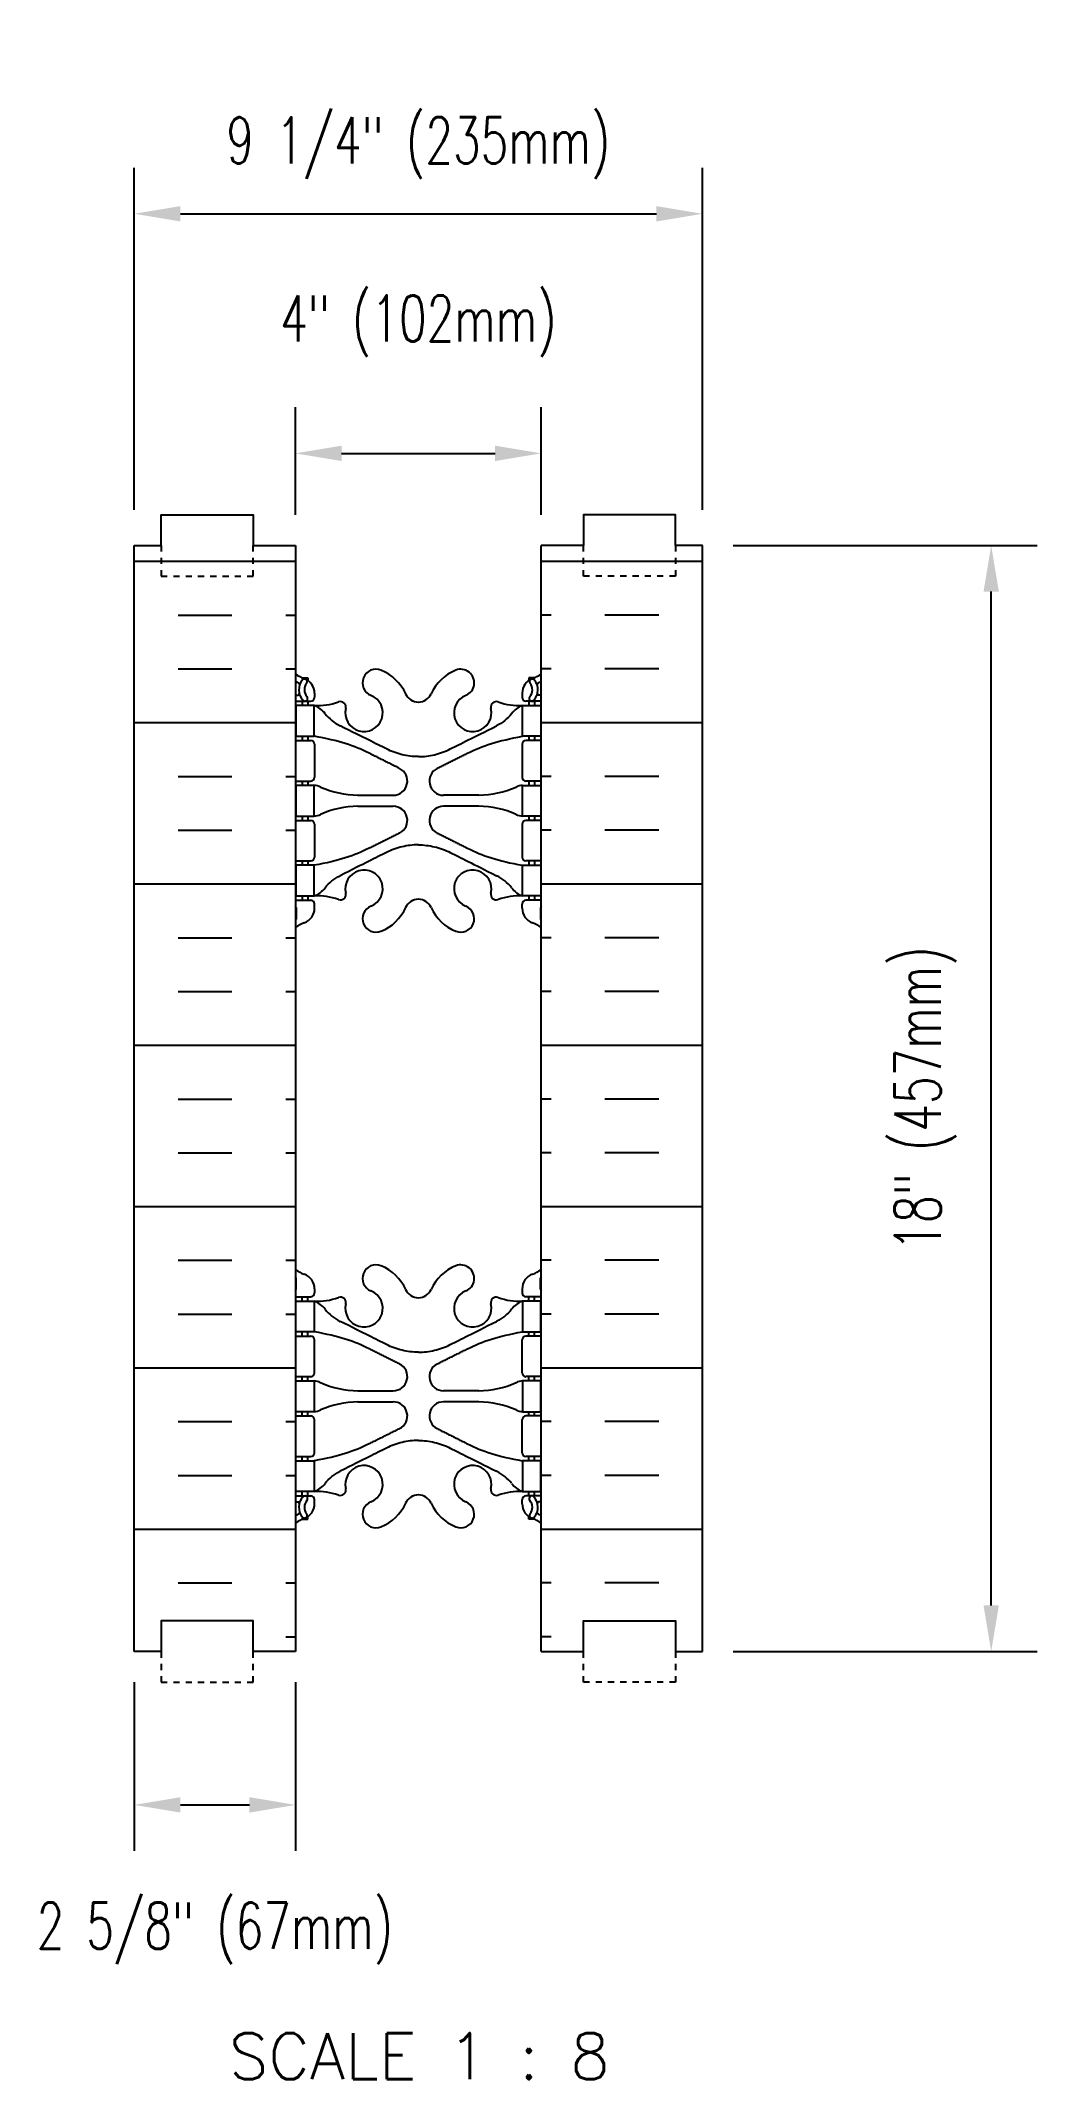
# Model space of a CAD drawing. Header units: inches. Extents: x 135 to 240, y 99 to 198.
# Drawn here: x 134.96 to 151.18, y 118.75 to 151.93 of the extents above.
import ezdxf

# ---------------------------------------------------------------- set-up
doc = ezdxf.new("R2010")
doc.units = ezdxf.units.IN
doc.header["$MEASUREMENT"] = 0
doc.linetypes.add('DASHED2', pattern=[0.375, 0.25, -0.125])
for name, color, linetype in [('HATCH', 12, 'Continuous'), ('line25', 2, 'Continuous'), ('LINE50', 5, 'Continuous'), ('LINE9', 9, 'Continuous'), ('TEXT', 4, 'Continuous'), ('Web_Edge', 9, 'Continuous')]:
    doc.layers.add(name, color=color, linetype=linetype)
doc.styles.add('DIM', font='romans.shx', dxfattribs={"width": 0.7})
doc.styles.add('ROMANS', font='romans.shx', dxfattribs={"height": 0.75})
doc.dimstyles.new('ext_8', dxfattribs={"dimscale": 8, "dimtxt": 0.09375, "dimasz": 0.09375, "dimexe": 0.09375, "dimexo": 0.0625, "dimgap": 0.0625, "dimtad": 1, "dimdec": 4, "dimzin": 3, "dimdsep": 46, "dimlunit": 4, "dimtxsty": 'DIM', "dimcen": 0.09, "dimdle": 0.09375, "dimclrt": 4, "dimadec": 0, "dimazin": 0, "dimtfac": 1, "dimtdec": 4, "dimtmove": 2, "dimatfit": 3, "dimfxl": 0, "dimfrac": 2, "dimtolj": 1, "dimtzin": 0, "dimarcsym": 0})

# ---------------------------------------------------------------- blocks, each defined once
blk = doc.blocks.new('*D12')
at = {"layer": 'Defpoints', "color": 0}
for p in [(145.729, 143.714), (150.43, 143.714), (145.729, 125.714)]:
    blk.add_point(p, dxfattribs=at)
at = {"layer": 'TEXT', "color": 0, "lineweight": -2}
for p, q in [((146.229, 143.714), (151.18, 143.714)), ((150.43, 126.464), (150.43, 142.964)), ((146.229, 125.714), (151.18, 125.714))]:
    blk.add_line(p, q, dxfattribs=at)
at = {"layer": 'TEXT', "color": 0}
for points in [[(150.305, 142.964), (150.555, 142.964), (150.43, 143.714)], [(150.305, 126.464), (150.555, 126.464), (150.43, 125.714)]]:
    blk.add_solid(points, dxfattribs=at)
at = {"layer": 'TEXT', "color": 4, "insert": (149.358, 134.714), "char_height": 0.75, "attachment_point": 5, "rotation": 90, "style": 'DIM'}
blk.add_mtext('\\A1;18" (457mm)', dxfattribs=at)
blk = doc.blocks.new('*D13')
at = {"layer": 'Defpoints', "color": 0}
for p in [(145.729, 149.112), (136.479, 143.793), (145.729, 143.793)]:
    blk.add_point(p, dxfattribs=at)
at = {"layer": 'TEXT', "color": 0, "lineweight": -2}
for p, q in [((136.479, 144.293), (136.479, 149.862)), ((145.729, 144.293), (145.729, 149.862)), ((137.229, 149.112), (144.979, 149.112))]:
    blk.add_line(p, q, dxfattribs=at)
at = {"layer": 'TEXT', "color": 0}
for points in [[(137.229, 149.237), (137.229, 148.987), (136.479, 149.112)], [(144.979, 149.237), (144.979, 148.987), (145.729, 149.112)]]:
    blk.add_solid(points, dxfattribs=at)
at = {"layer": 'TEXT', "color": 4, "insert": (141.104, 150.183), "char_height": 0.75, "attachment_point": 5, "style": 'DIM'}
blk.add_mtext('\\A1;9 1/4" (235mm)', dxfattribs=at)
blk = doc.blocks.new('*D14')
at = {"layer": 'Defpoints', "color": 0}
for p in [(143.104, 145.213), (139.104, 143.714), (143.104, 143.714)]:
    blk.add_point(p, dxfattribs=at)
at = {"layer": 'TEXT', "color": 0, "lineweight": -2}
for p, q in [((139.104, 144.214), (139.104, 145.963)), ((143.104, 144.214), (143.104, 145.963)), ((139.854, 145.213), (142.354, 145.213))]:
    blk.add_line(p, q, dxfattribs=at)
at = {"layer": 'TEXT', "color": 0}
for points in [[(139.854, 145.338), (139.854, 145.088), (139.104, 145.213)], [(142.354, 145.338), (142.354, 145.088), (143.104, 145.213)]]:
    blk.add_solid(points, dxfattribs=at)
at = {"layer": 'TEXT', "color": 4, "insert": (141.104, 147.284), "char_height": 0.75, "attachment_point": 5, "style": 'DIM'}
blk.add_mtext('\\A1;4" (102mm)', dxfattribs=at)
blk = doc.blocks.new('*D15')
at = {"layer": 'Defpoints', "color": 0}
for p in [(136.479, 125.714), (139.104, 125.714), (139.104, 123.219)]:
    blk.add_point(p, dxfattribs=at)
at = {"layer": 'TEXT', "color": 0, "lineweight": -2}
for p, q in [((136.479, 125.214), (136.479, 122.469)), ((139.104, 125.214), (139.104, 122.469)), ((137.229, 123.219), (138.354, 123.219))]:
    blk.add_line(p, q, dxfattribs=at)
at = {"layer": 'TEXT', "color": 0}
for points in [[(137.229, 123.344), (137.229, 123.094), (136.479, 123.219)], [(138.354, 123.344), (138.354, 123.094), (139.104, 123.219)]]:
    blk.add_solid(points, dxfattribs=at)
at = {"layer": 'TEXT', "color": 4, "insert": (137.791, 121.128), "char_height": 0.75, "attachment_point": 5, "style": 'DIM'}
blk.add_mtext('\\A1;2 5/8" (67mm)', dxfattribs=at)
blk = doc.blocks.new('4 web')
at = {"layer": 'Web_Edge'}
for p, q in [((-1.89, 6.845), (-1.8, 6.845)), ((-1.8, 6.845), (-1.8, 6.803)), ((1.89, 6.845), (1.8, 6.845)), ((1.8, 6.845), (1.8, 6.803)), ((-2, 6.566), (-1.958, 6.566)), ((-2, 6.466), (-1.752, 6.466)), ((-1.89, 6.466), (-1.89, 6.396)), ((-1.8, 6.466), (-1.8, 6.396)), ((-1.69, 6.596), (-1.69, 6.529)), ((1.69, 6.596), (1.69, 6.529)), ((2, 6.466), (1.752, 6.466)), ((1.8, 6.466), (1.8, 6.396)), ((1.89, 6.466), (1.89, 6.396)), ((2, 6.566), (1.958, 6.566)), ((-2, 5.826), (-1.752, 5.826)), ((-1.89, 5.896), (-1.89, 5.826)), ((-1.8, 5.896), (-1.8, 5.826)), ((-1.69, 5.764), (-1.69, 5.229)), ((1.69, 5.764), (1.69, 5.229)), ((2, 5.826), (1.752, 5.826)), ((1.8, 5.896), (1.8, 5.826)), ((1.89, 5.896), (1.89, 5.826)), ((-2, 5.166), (-1.752, 5.166)), ((-1.89, 5.166), (-1.89, 5.096)), ((-1.8, 5.166), (-1.8, 5.096)), ((2, 5.166), (1.752, 5.166)), ((1.8, 5.166), (1.8, 5.096)), ((1.89, 5.166), (1.89, 5.096)), ((-0.985, 4.936), (-0.409, 4.936)), ((-0.985, 4.756), (-0.409, 4.756)), ((0.985, 4.936), (0.409, 4.936)), ((0.985, 4.756), (0.409, 4.756)), ((-2, 4.526), (-1.752, 4.526)), ((-1.89, 4.596), (-1.89, 4.526)), ((-1.8, 4.596), (-1.8, 4.526)), ((-1.69, 4.464), (-1.69, 3.929)), ((1.69, 4.464), (1.69, 3.929)), ((2, 4.526), (1.752, 4.526)), ((1.8, 4.596), (1.8, 4.526)), ((1.89, 4.596), (1.89, 4.526)), ((-2, 3.866), (-1.752, 3.866)), ((-1.89, 3.866), (-1.89, 3.796)), ((-1.8, 3.866), (-1.8, 3.796)), ((2, 3.866), (1.752, 3.866)), ((1.8, 3.866), (1.8, 3.796)), ((1.89, 3.866), (1.89, 3.796)), ((-2, 3.226), (-1.752, 3.226)), ((-1.99, 3.106), (-1.99, 2.92)), ((-1.89, 3.296), (-1.89, 3.226)), ((-1.8, 3.296), (-1.8, 3.226)), ((-1.69, 3.096), (-1.69, 3.164)), ((1.69, 3.096), (1.69, 3.164)), ((2, 3.226), (1.752, 3.226)), ((1.8, 3.296), (1.8, 3.226)), ((1.89, 3.296), (1.89, 3.226)), ((1.99, 3.106), (1.99, 2.92)), ((-1.99, -3.106), (-1.99, -2.92)), ((1.99, -3.106), (1.99, -2.92)), ((-2, -3.226), (-1.752, -3.226)), ((-1.89, -3.296), (-1.89, -3.226)), ((-1.8, -3.296), (-1.8, -3.226)), ((-1.69, -3.096), (-1.69, -3.164)), ((1.69, -3.096), (1.69, -3.164)), ((2, -3.226), (1.752, -3.226)), ((1.8, -3.296), (1.8, -3.226)), ((1.89, -3.296), (1.89, -3.226)), ((-2, -3.866), (-1.752, -3.866)), ((-1.89, -3.866), (-1.89, -3.796)), ((-1.8, -3.866), (-1.8, -3.796)), ((-1.69, -4.464), (-1.69, -3.929)), ((1.69, -4.464), (1.69, -3.929)), ((2, -3.866), (1.752, -3.866)), ((1.8, -3.866), (1.8, -3.796)), ((1.89, -3.866), (1.89, -3.796)), ((-2, -4.526), (-1.752, -4.526)), ((-1.89, -4.596), (-1.89, -4.526)), ((-1.8, -4.596), (-1.8, -4.526)), ((2, -4.526), (1.752, -4.526)), ((1.8, -4.596), (1.8, -4.526)), ((1.89, -4.596), (1.89, -4.526)), ((-0.985, -4.756), (-0.409, -4.756)), ((-0.985, -4.936), (-0.409, -4.936)), ((0.985, -4.756), (0.409, -4.756)), ((0.985, -4.936), (0.409, -4.936)), ((-2, -5.166), (-1.752, -5.166)), ((-1.89, -5.166), (-1.89, -5.096)), ((-1.8, -5.166), (-1.8, -5.096)), ((-1.69, -5.764), (-1.69, -5.229)), ((1.69, -5.764), (1.69, -5.229)), ((2, -5.166), (1.752, -5.166)), ((1.8, -5.166), (1.8, -5.096)), ((1.89, -5.166), (1.89, -5.096)), ((-2, -5.826), (-1.752, -5.826)), ((-1.89, -5.896), (-1.89, -5.826)), ((-1.8, -5.896), (-1.8, -5.826)), ((2, -5.826), (1.752, -5.826)), ((1.8, -5.896), (1.8, -5.826)), ((1.89, -5.896), (1.89, -5.826)), ((-2, -6.466), (-1.752, -6.466)), ((-2, -6.566), (-1.958, -6.566)), ((-1.89, -6.466), (-1.89, -6.396)), ((-1.8, -6.466), (-1.8, -6.396)), ((-1.69, -6.596), (-1.69, -6.529)), ((1.69, -6.596), (1.69, -6.529)), ((2, -6.466), (1.752, -6.466)), ((1.8, -6.466), (1.8, -6.396)), ((1.89, -6.466), (1.89, -6.396)), ((2, -6.566), (1.958, -6.566)), ((-1.89, -6.845), (-1.8, -6.845)), ((-1.8, -6.845), (-1.8, -6.803)), ((1.8, -6.845), (1.8, -6.803)), ((1.89, -6.845), (1.8, -6.845))]:
    blk.add_line(p, q, dxfattribs=at)
for points in [[(-1.995, 5.896), (-1.695, 5.896), (-1.695, 6.396), (-1.995, 6.396)], [(1.995, 5.896), (1.695, 5.896), (1.695, 6.396), (1.995, 6.396)], [(-1.995, 4.596), (-1.695, 4.596), (-1.695, 5.096), (-1.995, 5.096)], [(1.995, 4.596), (1.695, 4.596), (1.695, 5.096), (1.995, 5.096)], [(-1.995, 3.296), (-1.695, 3.296), (-1.695, 3.796), (-1.995, 3.796)], [(1.995, 3.296), (1.695, 3.296), (1.695, 3.796), (1.995, 3.796)], [(-1.995, -3.296), (-1.695, -3.296), (-1.695, -3.796), (-1.995, -3.796)], [(1.995, -3.296), (1.695, -3.296), (1.695, -3.796), (1.995, -3.796)], [(-1.995, -4.596), (-1.695, -4.596), (-1.695, -5.096), (-1.995, -5.096)], [(1.995, -4.596), (1.695, -4.596), (1.695, -5.096), (1.995, -5.096)], [(-1.995, -5.896), (-1.695, -5.896), (-1.695, -6.396), (-1.995, -6.396)], [(1.995, -5.896), (1.695, -5.896), (1.695, -6.396), (1.995, -6.396)]]:
    blk.add_lwpolyline(points, close=True, dxfattribs=at)
for centre, radius, start, end in [((-0.69, 6.766), 0.22, 68.1963, 248.1963), ((-0.885, 6.278), 0.745, 24.3317, 68.1963), ((0.885, 6.278), 0.745, 111.8037, 155.6683), ((0.69, 6.766), 0.22, 291.8037, 111.8037), ((-1.69, 7.303), 0.5, 231.6833, 250.5288), ((-1.69, 7.303), 0.6, 238.8907, 245.0748), ((-1.696, 6.651), 0.25, 140.1145, 222.4609), ((-1.951, 6.741), 0.02, 340.7916, 65.0748), ((-1.854, 6.782), 0.045, 319.1879, 141.448), ((-1.94, 6.596), 0.25, 0, 70.5288), ((-1.696, 6.651), 0.16, 140.0001, 222.4609), ((1.94, 6.596), 0.25, 109.4712, 180), ((1.854, 6.782), 0.045, 38.552, 220.8121), ((1.696, 6.651), 0.16, 317.5391, 39.9999), ((1.69, 7.303), 0.5, 289.4712, 308.3167), ((1.696, 6.651), 0.25, 317.5391, 39.8855), ((1.951, 6.741), 0.02, 114.9252, 199.2084), ((1.69, 7.303), 0.6, 294.9252, 301.1093), ((-1.958, 6.586), 0.02, 270, 14.1541), ((-1.848, 6.512), 0.045, 222.4609, 42.4609), ((-1.752, 6.529), 0.0625, 270, 0), ((-1.639, 7.395), 1, 266.7879, 289.9067), ((-1.817, 6.054), 0.364, 34.9775, 70.3387), ((-1.269, 6.369), 0.09, 346.6795, 108.8651), ((-0.885, 6.278), 0.305, 166.6795, 68.1963), ((0.003, 6.68), 0.23, 204.3317, 269.1539), ((-0.003, 6.68), 0.23, 270.8461, 335.6683), ((0.885, 6.278), 0.305, 111.8037, 13.3205), ((1.269, 6.369), 0.09, 71.1349, 193.3205), ((1.639, 7.395), 1, 250.0933, 273.2121), ((1.817, 6.054), 0.364, 109.6613, 145.0225), ((1.752, 6.529), 0.0625, 180, 270), ((1.848, 6.512), 0.045, 137.5391, 317.5391), ((1.958, 6.586), 0.02, 165.8459, 270), ((-1.752, 5.764), 0.0625, 0, 90), ((1.752, 5.764), 0.0625, 90, 180), ((-0.409, 5.166), 0.23, 270, 63.4159), ((0.409, 5.166), 0.23, 116.5841, 270), ((-1.752, 5.229), 0.0625, 270, 0), ((-1.699, 4.877), 0.219, 60.4937, 88.92), ((-0.955, 6.536), 1.6, 246.5673, 268.9203), ((0.955, 6.536), 1.6, 271.0797, 293.4327), ((1.699, 4.877), 0.219, 91.08, 119.5063), ((1.752, 5.229), 0.0625, 180, 270), ((-0.955, 3.156), 1.6, 91.0797, 113.4327), ((-0.409, 4.526), 0.23, 296.5841, 90), ((0.409, 4.526), 0.23, 90, 243.4159), ((0.955, 3.156), 1.6, 66.5673, 88.9203), ((-1.752, 4.464), 0.0625, 0, 90), ((-1.699, 4.815), 0.219, 271.08, 299.5063), ((-1.699, 4.815), 0.219, 271.08, 299.5063), ((1.699, 4.815), 0.219, 240.4937, 268.92), ((1.699, 4.815), 0.219, 240.4937, 268.92), ((1.752, 4.464), 0.0625, 90, 180), ((-1.752, 3.929), 0.0625, 270, 0), ((-0.885, 3.414), 0.305, 291.8037, 193.3205), ((0.885, 3.414), 0.305, 346.6795, 248.1963), ((1.752, 3.929), 0.0625, 180, 270), ((-1.817, 3.639), 0.364, 289.6613, 325.0225), ((-1.269, 3.323), 0.09, 251.1349, 13.3205), ((1.269, 3.323), 0.09, 166.6795, 288.8651), ((1.817, 3.639), 0.364, 214.9775, 250.3387), ((-2.01, 3.106), 0.02, 0, 60.012), ((-1.94, 3.096), 0.25, 289.4712, 360), ((-1.752, 3.164), 0.0625, 360, 90), ((-1.639, 2.298), 1, 70.0933, 93.2121), ((-0.69, 2.927), 0.22, 111.8037, 291.8037), ((-0.885, 3.414), 0.745, 291.8037, 335.6683), ((0.003, 3.012), 0.23, 90.8461, 155.6683), ((-0.003, 3.012), 0.23, 24.3317, 89.1539), ((0.885, 3.414), 0.745, 204.3317, 248.1963), ((0.69, 2.927), 0.22, 248.1963, 68.1963), ((1.639, 2.298), 1, 86.7879, 109.9067), ((1.752, 3.164), 0.0625, 90, 180), ((1.94, 3.096), 0.25, 180, 250.5288), ((2.01, 3.106), 0.02, 119.988, 180), ((-2.01, 2.92), 0.02, 301.073, 0), ((-1.69, 2.389), 0.6, 121.073, 121.1093), ((-1.69, 2.389), 0.5, 109.4712, 128.3167), ((1.69, 2.389), 0.5, 51.6833, 70.5288), ((2.01, 2.92), 0.02, 180, 238.927), ((1.69, 2.389), 0.6, 58.8907, 58.927), ((-1.69, -2.389), 0.5, 231.6833, 250.5288), ((-1.69, -2.389), 0.6, 238.8907, 238.927), ((-2.01, -2.92), 0.02, 360, 58.927), ((-1.94, -3.096), 0.25, 0, 70.5288), ((-0.69, -2.927), 0.22, 68.1963, 248.1963), ((-0.885, -3.414), 0.745, 24.3317, 68.1963), ((0.885, -3.414), 0.745, 111.8037, 155.6683), ((0.69, -2.927), 0.22, 291.8037, 111.8037), ((1.94, -3.096), 0.25, 109.4712, 180), ((1.69, -2.389), 0.5, 289.4712, 308.3167), ((2.01, -2.92), 0.02, 121.073, 180), ((1.69, -2.389), 0.6, 301.073, 301.1093), ((-2.01, -3.106), 0.02, 299.988, 360), ((-1.752, -3.164), 0.0625, 270, 0), ((-1.639, -2.298), 1, 266.7879, 289.9067), ((-1.817, -3.639), 0.364, 34.9775, 70.3387), ((-1.269, -3.323), 0.09, 346.6795, 108.8651), ((-0.885, -3.414), 0.305, 166.6795, 68.1963), ((0.003, -3.012), 0.23, 204.3317, 269.1539), ((-0.003, -3.012), 0.23, 270.8461, 335.6683), ((0.885, -3.414), 0.305, 111.8037, 13.3205), ((1.269, -3.323), 0.09, 71.1349, 193.3205), ((1.639, -2.298), 1, 250.0933, 273.2121), ((1.817, -3.639), 0.364, 109.6613, 145.0225), ((1.752, -3.164), 0.0625, 180, 270), ((2.01, -3.106), 0.02, 180, 240.012), ((-1.752, -3.929), 0.0625, 0, 90), ((1.752, -3.929), 0.0625, 90, 180), ((-1.752, -4.464), 0.0625, 270, 0), ((-1.699, -4.815), 0.219, 60.4937, 88.92), ((-1.699, -4.815), 0.219, 60.4937, 88.92), ((-0.955, -3.156), 1.6, 246.5673, 268.9203), ((-0.409, -4.526), 0.23, 270, 63.4159), ((0.409, -4.526), 0.23, 116.5841, 270), ((0.955, -3.156), 1.6, 271.0797, 293.4327), ((1.699, -4.815), 0.219, 91.08, 119.5063), ((1.699, -4.815), 0.219, 91.08, 119.5063), ((1.752, -4.464), 0.0625, 180, 270), ((-0.955, -6.536), 1.6, 91.0797, 113.4327), ((-0.409, -5.166), 0.23, 296.5841, 90), ((0.409, -5.166), 0.23, 90, 243.4159), ((0.955, -6.536), 1.6, 66.5673, 88.9203), ((-1.752, -5.229), 0.0625, 0, 90), ((-1.699, -4.877), 0.219, 271.08, 299.5063), ((1.699, -4.877), 0.219, 240.4937, 268.92), ((1.752, -5.229), 0.0625, 90, 180), ((-1.752, -5.764), 0.0625, 270, 0), ((1.752, -5.764), 0.0625, 180, 270), ((-1.817, -6.054), 0.364, 289.6613, 325.0225), ((-0.885, -6.278), 0.305, 291.8037, 193.3205), ((0.885, -6.278), 0.305, 346.6795, 248.1963), ((1.817, -6.054), 0.364, 214.9775, 250.3387), ((-1.958, -6.586), 0.02, 345.8459, 90), ((-1.696, -6.651), 0.25, 137.5391, 219.8855), ((-1.848, -6.512), 0.045, 317.5391, 137.5391), ((-1.94, -6.596), 0.25, 289.4712, 360), ((-1.696, -6.651), 0.16, 137.5391, 219.9999), ((-1.752, -6.529), 0.0625, 360, 90), ((-1.639, -7.395), 1, 70.0933, 93.2121), ((-1.269, -6.369), 0.09, 251.1349, 13.3205), ((-0.69, -6.766), 0.22, 111.8037, 291.8037), ((-0.885, -6.278), 0.745, 291.8037, 335.6683), ((0.003, -6.68), 0.23, 90.8461, 155.6683), ((-0.003, -6.68), 0.23, 24.3317, 89.1539), ((0.885, -6.278), 0.745, 204.3317, 248.1963), ((0.69, -6.766), 0.22, 248.1963, 68.1963), ((1.269, -6.369), 0.09, 166.6795, 288.8651), ((1.639, -7.395), 1, 86.7879, 109.9067), ((1.752, -6.529), 0.0625, 90, 180), ((1.94, -6.596), 0.25, 180, 250.5288), ((1.848, -6.512), 0.045, 42.4609, 222.4609), ((1.696, -6.651), 0.16, 320.0001, 42.4609), ((1.696, -6.651), 0.25, 320.1145, 42.4609), ((1.958, -6.586), 0.02, 90, 194.1541), ((-1.69, -7.303), 0.6, 114.9252, 121.1093), ((-1.69, -7.303), 0.5, 109.4712, 128.3167), ((-1.951, -6.741), 0.02, 294.9252, 19.2084), ((-1.854, -6.782), 0.045, 218.552, 40.8121), ((1.854, -6.782), 0.045, 139.1879, 321.448), ((1.69, -7.303), 0.5, 51.6833, 70.5288), ((1.951, -6.741), 0.02, 160.7916, 245.0748), ((1.69, -7.303), 0.6, 58.8907, 65.0748)]:
    blk.add_arc(centre, radius, start, end, dxfattribs=at)
for points, degree in [([(-1.519, 6.262), (-1.453, 6.181), (-1.369, 6.113), (-1.274, 6.066)], 3), ([(1.519, 6.262), (1.453, 6.181), (1.369, 6.113), (1.274, 6.066)], 3), ([(-0.802, 5.62), (-1.041, 5.74), (-1.298, 5.824), (-1.695, 5.896)], 3), ([(0.802, 5.62), (1.041, 5.74), (1.298, 5.824), (1.695, 5.896)], 3), ([(-0.306, 5.372), (-0.802, 5.62)], 1), ([(0.306, 5.372), (0.802, 5.62)], 1), ([(-0.306, 4.32), (-0.802, 4.072)], 1), ([(0.306, 4.32), (0.802, 4.072)], 1), ([(-0.802, 4.072), (-1.041, 3.953), (-1.298, 3.868), (-1.695, 3.796)], 3), ([(0.802, 4.072), (1.041, 3.953), (1.298, 3.868), (1.695, 3.796)], 3), ([(-1.519, 3.43), (-1.453, 3.512), (-1.369, 3.579), (-1.274, 3.626)], 3), ([(1.519, 3.43), (1.453, 3.512), (1.369, 3.579), (1.274, 3.626)], 3), ([(-1.519, -3.43), (-1.453, -3.512), (-1.369, -3.579), (-1.274, -3.626)], 3), ([(1.519, -3.43), (1.453, -3.512), (1.369, -3.579), (1.274, -3.626)], 3), ([(-0.802, -4.072), (-1.041, -3.953), (-1.298, -3.868), (-1.695, -3.796)], 3), ([(0.802, -4.072), (1.041, -3.953), (1.298, -3.868), (1.695, -3.796)], 3), ([(-0.306, -4.32), (-0.802, -4.072)], 1), ([(0.306, -4.32), (0.802, -4.072)], 1), ([(-0.802, -5.62), (-1.041, -5.74), (-1.298, -5.824), (-1.695, -5.896)], 3), ([(-0.306, -5.372), (-0.802, -5.62)], 1), ([(0.306, -5.372), (0.802, -5.62)], 1), ([(0.802, -5.62), (1.041, -5.74), (1.298, -5.824), (1.695, -5.896)], 3), ([(-1.519, -6.262), (-1.453, -6.181), (-1.369, -6.113), (-1.274, -6.066)], 3), ([(1.519, -6.262), (1.453, -6.181), (1.369, -6.113), (1.274, -6.066)], 3)]:
    blk.add_open_spline(points, degree=degree, dxfattribs=at)
for points in [[(0, 5.564), (-0.089, 5.564), (-0.268, 5.586), (-0.438, 5.648), (-0.519, 5.688), (-0.696, 5.777), (-0.872, 5.865), (-1.274, 6.066)], [(0, 5.564), (0.089, 5.564), (0.268, 5.586), (0.438, 5.648), (0.519, 5.688), (0.696, 5.777), (0.872, 5.865), (1.274, 6.066)], [(0, 4.129), (-0.089, 4.128), (-0.268, 4.106), (-0.438, 4.045), (-0.519, 4.004), (-0.696, 3.916), (-0.872, 3.827), (-1.274, 3.626)], [(0, 4.129), (0.089, 4.128), (0.268, 4.106), (0.438, 4.045), (0.519, 4.004), (0.696, 3.916), (0.872, 3.827), (1.274, 3.626)], [(0, -4.129), (-0.089, -4.128), (-0.268, -4.106), (-0.438, -4.045), (-0.519, -4.004), (-0.696, -3.916), (-0.872, -3.827), (-1.274, -3.626)], [(0, -4.129), (0.089, -4.128), (0.268, -4.106), (0.438, -4.045), (0.519, -4.004), (0.696, -3.916), (0.872, -3.827), (1.274, -3.626)], [(0, -5.564), (-0.089, -5.564), (-0.268, -5.586), (-0.438, -5.648), (-0.519, -5.688), (-0.696, -5.777), (-0.872, -5.865), (-1.274, -6.066)], [(0, -5.564), (0.089, -5.564), (0.268, -5.586), (0.438, -5.648), (0.519, -5.688), (0.696, -5.777), (0.872, -5.865), (1.274, -6.066)]]:
    blk.add_open_spline(points, degree=3, knots=[0.0036847, 0.0036847, 0.0036847, 0.0036847, 0.1596022, 0.3192043, 0.3192043, 0.3192043, 0.6666698, 0.6666698, 0.6666698, 0.6666698], dxfattribs=at)

msp = doc.modelspace()

# ---------------------------------------------------------------- hatches: boundary and pattern name
at = {"layer": 'HATCH'}
h = msp.add_hatch(dxfattribs=at)
h.set_pattern_fill('INSUL', color=256, scale=7, style=0)
h.set_pattern_definition([(0, (-2787.0577, -271.2953), (0, 2.625), []), (0, (-2787.0577, -270.4203), (0, 2.625), [0.875, -0.875]), (0, (-2787.0577, -269.5453), (0, 2.625), [0.875, -0.875])])
h.paths.add_polyline_path([(136.47884, 125.71419), (136.91634, 125.71419), (136.91634, 126.21419), (138.41634, 126.21419), (138.41634, 125.71419), (139.10384, 125.71419), (139.10384, 143.71419), (138.41634, 143.71419), (138.41634, 144.21419), (136.91634, 144.21419), (136.91634, 143.71419), (136.47884, 143.71419)])
h = msp.add_hatch(dxfattribs=at)
h.set_pattern_fill('INSUL', color=256, scale=7, style=0)
h.set_pattern_definition([(180, (3069.2654, -271.2953), (0, 2.625), []), (180, (3069.2654, -270.4203), (0, 2.625), [0.875, -0.875]), (180, (3069.2654, -269.5453), (0, 2.625), [0.875, -0.875])])
h.paths.add_polyline_path([(145.72884, 125.71419), (145.29134, 125.71419), (145.29134, 126.21419), (143.79134, 126.21419), (143.79134, 125.71419), (143.10384, 125.71419), (143.10384, 143.71419), (143.79134, 143.71419), (143.79134, 144.21419), (145.29134, 144.21419), (145.29134, 143.71419), (145.72884, 143.71419)])

# ---------------------------------------------------------------- linework, layer by layer
at = {"layer": 'line25'}
for p, q in [((139.10384, 143.71419), (139.10384, 125.71419)), ((143.10384, 125.71419), (143.10384, 143.71419))]:
    msp.add_line(p, q, dxfattribs=at)
at = {"layer": 'LINE50'}
for p, q in [((136.47884, 125.71419), (136.47884, 143.71419)), ((145.72884, 125.71419), (145.72884, 143.71419))]:
    msp.add_line(p, q, dxfattribs=at)
for points in [[(136.47884, 143.71419), (136.91634, 143.71419), (136.91634, 144.21419), (138.41634, 144.21419), (138.41634, 143.71419), (139.10384, 143.71419)], [(145.72884, 143.71419), (145.29134, 143.71419), (145.29134, 144.21419), (143.79134, 144.21419), (143.79134, 143.71419), (143.10384, 143.71419)], [(139.10384, 125.71419), (138.41634, 125.71419), (138.41634, 126.21419), (136.91634, 126.21419), (136.91634, 125.71419), (136.47884, 125.71419)], [(143.10384, 125.71419), (143.79134, 125.71419), (143.79134, 126.21419), (145.29134, 126.21419), (145.29134, 125.71419), (145.72884, 125.71419)]]:
    msp.add_lwpolyline(points, dxfattribs=at)
at = {"layer": 'LINE9', "linetype": 'DASHED2', "ltscale": 0.15}
for points in [[(136.91634, 143.71419), (136.91634, 143.71419), (136.91634, 143.21419), (138.41634, 143.21419), (138.41634, 143.71419), (138.41634, 143.71419)], [(145.29134, 143.71419), (145.29134, 143.71419), (145.29134, 143.21419), (143.79134, 143.21419), (143.79134, 143.71419), (143.79134, 143.71419)], [(136.91634, 125.71419), (136.91634, 125.71419), (136.91634, 125.21419), (138.41634, 125.21419), (138.41634, 125.71419), (138.41634, 125.71419)], [(145.29134, 125.71419), (145.29134, 125.71419), (145.29134, 125.21419), (143.79134, 125.21419), (143.79134, 125.71419), (143.79134, 125.71419)]]:
    msp.add_lwpolyline(points, dxfattribs=at)

# ---------------------------------------------------------------- block references
at = {"layer": 'line25'}
msp.add_blockref('4 web', (141.10384, 134.71419), dxfattribs=at)

# ---------------------------------------------------------------- texts
at = {"layer": 'TEXT', "insert": (138.01808, 119.50453), "char_height": 0.75, "width": 25.5011371, "attachment_point": 1, "style": 'ROMANS'}
msp.add_mtext('SCALE 1 : 8', dxfattribs=at)

# ---------------------------------------------------------------- dimensions: what is measured, and where the dimension line sits
at = {"layer": 'TEXT'}
for base, p1, p2, text, picture, middle in [((145.72884, 149.11156), (136.47884, 143.79324), (145.72884, 143.79324), '9 1/4" (235mm)', '*D13', (141.10384, 150.18299)), ((143.10384, 145.21265), (139.10384, 143.71419), (143.10384, 143.71419), '4" (102mm)', '*D14', (141.10384, 147.28408))]:
    dim = msp.add_linear_dim(base=base, p1=p1, p2=p2, text=text, dimstyle='ext_8', dxfattribs=at)
    dim.commit()
    dim.dimension.update_dxf_attribs({"geometry": picture, "text_midpoint": middle})
dim = msp.add_linear_dim(base=(150.42969, 143.71419), p1=(145.72884, 125.71419), p2=(145.72884, 143.71419), angle=90, text='18" (457mm)', dimstyle='ext_8', dxfattribs=at)
dim.commit()
dim.dimension.update_dxf_attribs({"geometry": '*D12', "text_midpoint": (149.35826, 134.71419)})
dim = msp.add_linear_dim(base=(139.10384, 123.21856), p1=(136.47884, 125.71419), p2=(139.10384, 125.71419), text='2 5/8" (67mm)', dimstyle='ext_8', dxfattribs=at)
dim.commit()
dim.dimension.update_dxf_attribs({"geometry": '*D15', "text_midpoint": (137.79134, 121.12782), "dimtype": 160})

doc.saveas('drawing.dxf')
